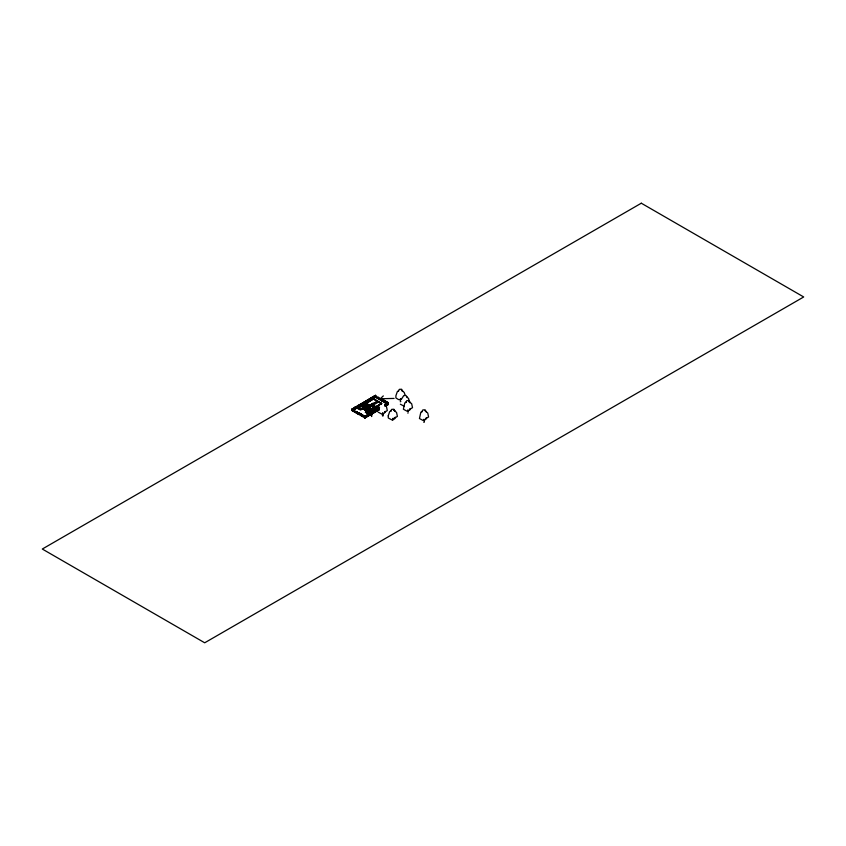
<?xml version="1.0" encoding="UTF-8"?>
<svg xmlns="http://www.w3.org/2000/svg" width="846" height="846" viewBox="0 0 846 846"><rect width="100%" height="100%" fill="white"/><g stroke="black" fill="none" stroke-linecap="round" stroke-linejoin="round"><path stroke-width="1.27" d="M371.997 411.516L373.943 409.972M374.545 409.305L374.535 409.475A2.432 1.406 0 0 0 374.704 409.633L375.053 409.485A2.432 1.406 0 0 0 374.799 409.316L374.239 409.2M371.267 410.987L371.278 412.309L372.61 411.558L373.657 412.383L373.308 413.091L372.949 412.023L371.373 412.34L371.14 410.818L372.42 410.278L371.373 412.362L370.76 412.034C370.019 406.609 370.326 416.792 371.024 413.038L371.468 412.15L370.379 411.42L369.554 411.505L369.681 413.081L369.025 412.541L371.267 410.987L371.246 412.203C371.098 409.623 369.29 411.949 371.267 412.404L373.467 411.653L373.012 412.488L372.261 411.114L371.32 412.277L370.03 411.378L370.982 410.828M393.02 419.933L393.147 418.146M400.676 399.925L400.697 398.9L400.644 399.682M408.132 411.209L408.153 410.183L408.1 410.966M382.614 412.911L382.477 415.904M392.65 419.849L392.703 418.738M400.306 399.841L400.37 398.73M407.761 411.124L407.825 410.014M423.899 419.288L423.941 420.917M382.889 413.853L382.942 413.081L383.153 415.915M424.174 420.24L424.227 419.468L424.322 421.044M371.902 410.839L374.048 409.612L371.479 410.659M365.832 407.582L365.06 408.65L366.625 409.475M401.247 399.534L403.732 395.611L406.048 395.473L407.148 397.578M367.799 413.366L368.211 413.44M366.963 409.274L366.963 408.301L366.445 408.692M378.247 402.157L377.929 401.966M383.312 395.907L380.309 398.752L394.067 398.424M364.14 404.674L365.06 404.716M399.629 399.936L400.909 399.101L400.264 399.46M357.615 408.322L360.481 410.088L362.067 409.168L359.444 407.645L357.498 408.216M378.342 410.247L364.954 417.977L352.148 410.585L352.148 408.83L352.327 410.691L375.761 397.165L375.434 395.378L375.434 397.144L388.229 404.536L388.388 402.685L381.736 399.026L381.884 400.697M354.897 407.233L355.087 409.104L355.087 407.338M358.144 405.361L358.292 407.042M360.608 403.944L360.766 405.615M363.082 402.516L363.23 404.187M365.546 401.089L365.705 402.759M368.021 399.661L368.169 401.332M370.485 398.233L370.643 399.915M372.959 396.806L373.107 398.487M352.306 408.893L375.476 395.452L352.348 409.337M352.306 409.316L375.582 395.294L375.613 397.25M375.582 395.928L352.306 409.369L364.848 416.761M352.148 410.585L375.582 397.06L388.388 404.451L384.962 406.376L388.208 404.346M362.035 405.541L373.731 398.794L381.662 403.373L369.998 410.437L362.035 405.541L369.966 410.12L381.662 403.373M373.731 398.794L361.633 406.503M357.847 408.565L359.444 407.645M361.422 406.355L362.088 406.143M367.259 403.151L368.073 402.685M358.916 408.354L358.641 408.195M367.365 403.214L367.799 402.516M364.605 405.223L363.093 406.239L365.218 407.455C370.167 406.461 360.544 403.627 366.646 406.63L364.605 405.371L363.093 406.239M365.261 404.843L366.91 403.891L369.036 405.255L367.375 406.207L365.261 404.991L366.91 403.891M378.585 397.208L378.733 398.878M363.59 406.313L362.12 407.169L364.14 406.63M359.233 409.369L360.819 408.449M361.105 408.681L361.041 408.681M364.266 407.053L365.049 406.968M356.769 411.611L356.949 413.483L357.107 411.632M365.483 406.566L362.151 408.491L369.998 412.837L369.935 409.876L367.629 408.713M365.038 407.36L366.72 406.45M369.036 405.107L367.375 406.069M373.001 403.426L367.428 406.64L373.001 403.288L373.509 403.732L372.917 403.479M366.783 407.296L366.445 409.443L368.19 409.802M367.524 406.704L373.086 403.605M373.435 403.531L376.935 401.512L378.871 402.062M373.435 403.669L376.935 401.649M381.736 399.026L381.916 400.888L381.916 399.132M358.503 412.615L358.503 414.381L358.503 412.615L364.806 416.306M358.841 412.637L364.806 416.486M382.128 399.111L388.229 402.992L384.888 405.181M366.477 408.438L366.857 409.21M382.128 399.291L388.229 403.172M358.725 412.975L364.954 416.845M378.268 402.188L368.951 407.465M367.629 408.555L368.919 407.804L371.225 409.295M369.374 407.709L373.192 405.477L375.635 406.672L373.192 405.266L369.078 407.465M358.503 414.202L352.306 410.5M372.229 406.249L373.276 405.615L375.169 406.778L374.165 407.37M367.101 411.167L365.303 412.203L368.2 413.874L379.568 407.307M384.888 400.845L385.046 402.516M361.813 414.35L361.845 416.306M365.779 412.235L367.164 411.442M369.935 409.876L371.225 409.136M366.054 412.393L367.439 411.6M369.998 410.321L381.483 403.69L379.717 402.675M366.128 412.679L367.925 411.642M370.326 410.416L372.187 409.453L372.187 411.452L372.187 409.453M373.636 408.544L373.266 409.697L373.562 408.978M368.74 412.097L370.146 412.023M374.937 409.221L374.45 409.506L375.053 409.485M369.586 412.488L369.596 410.088L369.49 412.541L370.241 412.076M374.567 409.559L374.831 409.517A1.819 1.047 60 0 1 374.852 409.03M368.137 413.8L378.955 407.381M379.346 409.559L364.774 417.871L364.774 416.116L364.859 417.924M367.492 414.54L367.492 416.306M369.797 413.208L369.797 414.974M371.944 411.97L372.272 413.747L372.124 412.076M374.239 410.638L374.577 412.425L374.429 410.744M376.692 409.221L376.692 410.987M378.849 407.984L379.029 409.855L379.029 408.089M388.05 402.675L388.05 404.43M364.774 416.391L379.42 407.899L365.06 416.38M384.888 404.758L388.388 402.685M384.888 404.938L388.229 402.876M379.42 408.142L365.06 416.623L364.774 416.116M364.774 416.803L379.42 408.385M384.888 405.234L388.388 403.32L375.434 395.843M365.578 407.793L365.282 410.109L365.493 407.55L365.493 410.236L367.27 409.21L368.222 409.824M370.167 410.786L371.214 412.203L370.802 410.426L369.977 410.828M404.071 406.186L400.359 404.208M408.904 401.416L411.674 403.743L412.51 407.677L409.993 409.231L410.395 408.459L409.686 410.194L407.085 411.219L403.373 409.242L404.769 402.95L406.112 402.072L405.763 402.622L406.746 400.644L409.062 400.507L410.162 402.611M424.988 410.691L427.748 413.028L428.584 416.962L426.067 418.516L426.469 417.734L425.76 419.479L423.159 420.504L419.447 418.527L420.843 412.224L422.186 411.346L421.837 411.907L422.82 409.929L425.136 409.792L426.236 411.886M373.731 399.048L381.694 403.69M373.731 399.217L377.432 401.353M376.861 401.691L378.162 402.358M378.003 407.222L378.828 407.571M377.591 407.455L378.352 407.888L378.352 405.498M375.317 407.656L375.212 409.591M372.346 406.27L374.112 407.296L375.053 406.757M375.169 407.74L375.064 409.675M374.186 407.635L371.754 406.091L374.101 407.687M371.658 406.143L374.26 407.603M374.683 408.015L374.418 410.046M374.524 408.11L374.461 410.067M366.847 404.071L369.036 405.255M374.038 408.385L373.932 410.321M364.827 403.986L360.195 406.82M374.588 409.95L374.651 408.005M367.428 406.503L371.669 409.094M362.966 405.223L362.173 405.678M370.897 410.204L370.791 412.139M365.588 407.73L365.356 408.555L366.604 409.274M369.385 409.834L370.093 410.225L370.083 412.584M368.856 412.076L362.871 408.597L364.869 407.434L362.659 408.597L369.998 412.837M369.469 412.52L370.03 412.658M366.889 411.283L367.714 411.759M358.651 408.11L360.026 408.904M365.504 412.076L368.222 413.8M355.235 409.02L355.056 407.148M352.148 408.83L352.486 410.606M398.646 399.64L395.917 397.958L395.896 395.78L397.313 391.666L398.646 390.789L398.307 391.338L399.291 389.361L401.607 389.223L402.707 391.328L401.448 390.133L404.219 392.459L405.023 394.881M378.162 412.139L381.874 414.117L384.475 413.091L385.184 411.357L384.782 412.129L387.299 410.574L386.463 406.64M377.21 400.941L378.934 402.389M406.989 396.816L408.66 398.709L409.496 402.643M423.761 422.291L424.364 422.143M407.687 413.007L408.29 412.859M400.232 401.723L400.835 401.575M371.658 415.005L371.616 416.528L371.415 414.963M374.556 409.305L374.556 408.999A1.819 1.047 60 0 0 374.619 409.665M378.997 407.899L379.029 409.855M378.617 405.34L378.617 407.74M376.005 406.852L375.931 409.284M375.73 407.338C375.381 412.573 376.904 404.515 373.932 408.332L374.038 410.384M374.397 410.553L374.429 412.51M372.092 411.886L372.124 413.842M371.965 410.786L371.902 411.505M369.85 409.781L369.861 412.753M369.268 409.401L369.279 410.12M366.593 407.539L366.593 409.527M365.102 416.126L364.954 417.977M358.662 412.531L358.693 414.487M356.917 411.526L356.949 413.483M372.187 411.59C372.473 414.519 370.802 409.961 371.341 412.277L372.473 410.511L371.563 410.828L371.352 412.245L372.187 411.59M388.24 415.798L388.261 417.966L391.973 419.944L394.574 418.918L395.283 417.184L394.881 417.966L397.398 416.401L396.563 412.478L393.792 410.141L395.04 411.336L393.95 409.242L391.635 409.369L390.651 411.346L390.989 410.796L389.657 411.674L388.24 415.798M370.791 409.549L371.288 412.182L371.658 409.887L370.791 409.549M371.648 410.183L371.309 412.161L371.426 410.426L372.219 410.553L371.648 410.183M369.406 411.653L369.12 412.7L370.178 411.96L371.246 412.34L369.406 411.653M362.204 406.154L361.58 406.514L362.194 406.186M641.3 203.209L42.3 549.033L204.7 642.791L803.7 296.967L641.3 203.209M385.226 400.856L385.067 402.717L385.226 400.856M385.903 403.912L385.935 405.869L385.903 403.912"/></g></svg>
